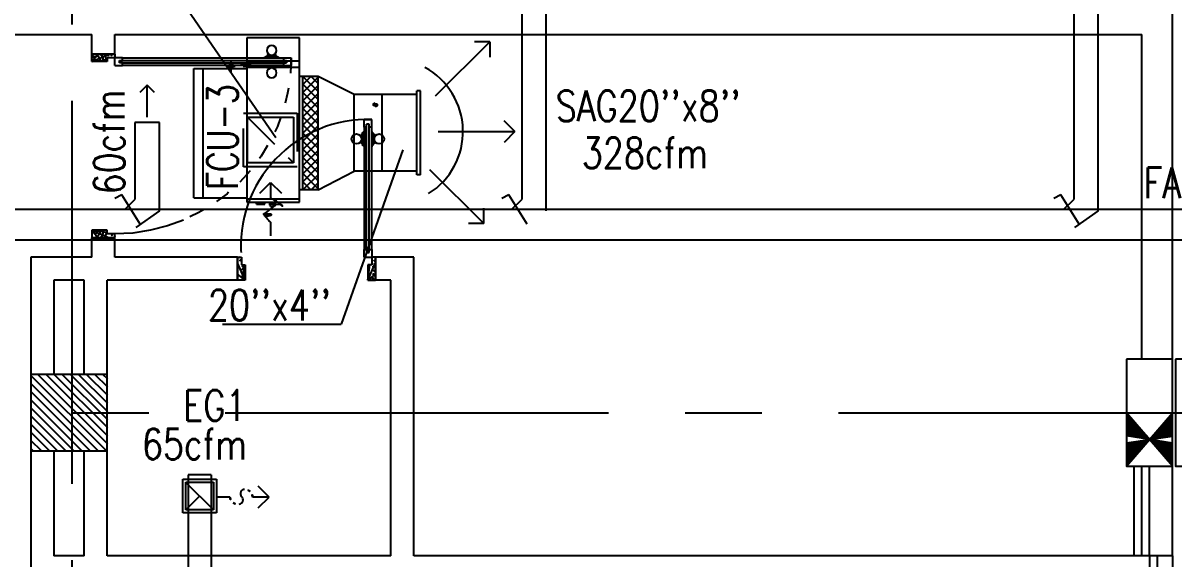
# Model space of a CAD drawing. Extents: x 417866200 to 417866302, y 43498034 to 43498122.
# Drawn here: x 417866235.26 to 417866242.77, y 43498061.09 to 43498064.58 of the extents above; entities that cross this region are included whole.
import ezdxf

# ---------------------------------------------------------------- set-up
doc = ezdxf.new("R2010")
doc.units = 0
doc.header["$MEASUREMENT"] = 0
doc.linetypes.add('CENTERX2', pattern=[4, 2.5, -0.5, 0.5, -0.5])
doc.linetypes.add('HIDDEN', pattern=[0.375, 0.25, -0.125])
doc.layers.get('0').update_dxf_attribs({"linetype": 'CONTINUOUS'})
for name, color, linetype in [('AXES', 11, 'CENTERX2'), ('COL', 7, 'CONTINUOUS'), ('DOOR', 9, 'CONTINUOUS'), ('DUCT', 6, 'CONTINUOUS'), ('EXDUCT', 10, 'CONTINUOUS'), ('FCU', 6, 'CONTINUOUS'), ('HAT', 11, 'CONTINUOUS'), ('INSUL', 9, 'CONTINUOUS'), ('M-EGU.', 2, 'CONTINUOUS'), ('M-TEXT', 2, 'CONTINUOUS'), ('PSUPPLY', 3, 'HIDDEN'), ('SCD', 2, 'CONTINUOUS'), ('WALL', 9, 'CONTINUOUS'), ('WIN', 9, 'CONTINUOUS')]:
    doc.layers.add(name, color=color, linetype=linetype)
doc.styles.add('ROMANS', font='ROMANS.shx', dxfattribs={"width": 0.6})

# ---------------------------------------------------------------- blocks, each defined once
blk = doc.blocks.new('DOOR100')
at = {"layer": 'DOOR', "color": 7, "linetype": 'ByBlock'}
for p, q in [((-75.00000000011642, 1250), (-74.99999999959255, 1300.000000000029)), ((-75.00000000011642, 1300), (-25.00000000011642, 1300)), ((-25.00000000011642, 1300), (-75.00000000011642, 1300)), ((-25.00000000011642, 1250), (-25.00000000011642, 1300)), ((-91.20000000018626, 1205.042457221396), (-91.20000000018626, 1140.242457221408)), ((-82.20000000018626, 1205.042457221396), (-91.20000000018626, 1205.042457221396)), ((-82.20000000018626, 1127.642457221402), (-82.20000000018626, 1217.642457221402)), ((-75.00000000011642, 1217.642457221402), (-82.20000000018626, 1217.642457221402)), ((-82.20000000018626, 1205.042457221396), (-82.20000000018626, 1140.242457221408)), ((-58.00000000011642, 1250), (-75.00000000011642, 1250)), ((-58.00000000011642, 1250), (-58.00000000011642, 1270)), ((-42.00000000011642, 1270), (-58.00000000011642, 1270)), ((-42.00000000011642, 1250), (-42.00000000011642, 1270)), ((-25.00000000011642, 1250), (-42.00000000011642, 1250)), ((-25.00000000011642, 1217.642457221402), (-17.80000000004657, 1217.642457221402)), ((-17.80000000004657, 1127.642457221402), (-17.80000000004657, 1217.642457221402)), ((-17.80000000004657, 1205.042457221396), (-17.80000000004657, 1140.242457221408)), ((-17.80000000004657, 1205.042457221396), (-8.800000000046566, 1205.042457221396)), ((-8.800000000046566, 1205.042457221396), (-8.800000000046566, 1140.242457221408)), ((-82.20000000018626, 1140.242457221408), (-91.20000000018626, 1140.242457221408)), ((-75.00000000011642, 1127.642457221402), (-82.20000000018626, 1127.642457221402)), ((-25.00000000011642, 1127.642457221402), (-17.80000000004657, 1127.642457221402)), ((-17.80000000004657, 1140.242457221408), (-8.800000000046566, 1140.242457221408)), ((-75, 200), (-58, 200)), ((-75, 150), (-75, 200)), ((-58, 200), (-58, 180)), ((-58, 180), (-42, 180)), ((-42, 200), (-25, 200)), ((-42, 180), (-42, 200)), ((-25, 200), (-25, 150)), ((-1200, 0), (-1200, 150)), ((-1200, 150), (-1175, 150)), ((-1200, 150), (-1200, 0)), ((-1150, 0), (-1200, 113.7099299924448)), ((-1175, 150), (-1175, 100)), ((-1175, 100), (-1150, 100)), ((-1150, 0), (-1163.357286043465, 100)), ((-1150, 100), (-1150, 0)), ((-75, 150), (-25, 150)), ((-50, 0), (0, 113.7099299924448)), ((-50, 100), (-50, 0)), ((-50, 0), (-36.64271395653486, 100)), ((-25, 100), (-50, 100)), ((0, 150), (-25, 150)), ((-25, 150), (-25, 100)), ((0, 0), (0, 150)), ((0, 150), (0, 0)), ((-1150, 0), (-1200, 40.1457343158545)), ((-1150, 0), (-1200, 0)), ((-50, 0), (0, 40.1457343158545)), ((-50, 0), (0, 0))]:
    blk.add_line(p, q, dxfattribs=at)
at = {"layer": 'DOOR', "linetype": 'ByBlock'}
for p, q in [((-75.00000000011642, 1250), (-75, 200)), ((-58, 200), (-58.00000000011642, 1250)), ((-42, 200), (-42.00000000011642, 1250)), ((-25, 200), (-25.00000000011642, 1250))]:
    blk.add_line(p, q, dxfattribs=at)
at = {"layer": 'DOOR', "color": 7, "linetype": 'ByBlock'}
for centre in [(-123.5309442150756, 1172.642457221402), (23.53094421490096, 1172.642457221402)]:
    blk.add_circle(centre, 32.39999999998526, dxfattribs=at)
at = {"layer": 'DOOR', "linetype": 'HIDDEN', "ltscale": 0.5}
blk.add_arc((-24.99999999965075, 149.9999999994106), 1150.000000000618, 90, 179.9999999995831, dxfattribs=at)
at = {"layer": 'DOOR', "color": 7, "linetype": 'ByBlock'}
for centre, radius, start, end in [((-1150, 0), 154.4019578127773, 103.7142292212167, 108.8947114515936), ((-1150, 0), 134.4019578127773, 100.7199763555959, 111.8401506085482), ((-1150, 0), 94.40195781277725, 90, 121.981811965689), ((-50, 0), 94.40195781277725, 58.01818803431096, 90), ((-50, 0), 134.4019578127773, 68.15984939145177, 79.28002364440412), ((-50, 0), 114.4019578127773, 64.0838418833441, 77.3774258719247), ((-50, 0), 154.4019578127773, 71.10528854840643, 76.28577077878333), ((-1150, 0), 74.40195781277725, 90, 132.2235735847074), ((-1150, 0), 54.40195781277725, 90, 156.7926171089788), ((-1150, 0), 34.40195781277725, 90, 180), ((-1150, 0), 14.40195781277725, 90, 180), ((-50, 0), 74.40195781277725, 47.7764264152926, 90), ((-50, 0), 54.40195781277725, 23.20738289102122, 90), ((-50, 0), 34.40195781277725, 0, 90), ((-50, 0), 14.40195781277725, 0, 90)]:
    blk.add_arc(centre, radius, start, end, dxfattribs=at)
blk = doc.blocks.new('DOOR90')
at = {"layer": 'DOOR', "color": 7, "linetype": 'ByBlock'}
for p, q in [((-150, 0), (0, 0)), ((-150, 0), (-150, -25)), ((0, -50), (-113.7099299924448, 0)), ((0, -50), (-40.1457343158545, 0)), ((0, -50), (0, 0)), ((-1000, -25), (-1050, -25)), ((-1050, -75), (-1050, -25)), ((-1050, -25), (-1050, -75)), ((-1000, -75), (-1050, -74.99999999947613)), ((-1000, -41.9999999999709), (-1020, -41.9999999999709)), ((-1020, -42), (-1020, -58)), ((-1000, -58), (-1020, -58)), ((-1000, -25), (-1000, -41.9999999999709)), ((-1000, -58), (-1000, -75)), ((-877.6424572214019, -17.79999999995925), (-967.6424572214019, -17.79999999995925)), ((-967.6424572214019, -25), (-967.6424572214019, -17.79999999995925)), ((-967.6424572214019, -75), (-967.6424572214019, -82.20000000004075)), ((-955.0424572214251, -8.799999999959255), (-890.2424572213786, -8.799999999959255)), ((-955.0424572214251, -17.79999999995925), (-955.0424572214251, -8.799999999959255)), ((-955.0424572214251, -17.79999999995925), (-890.2424572213786, -17.79999999995925)), ((-890.2424572213786, -17.79999999995925), (-890.2424572213786, -8.799999999959255)), ((-877.6424572214019, -25), (-877.6424572214019, -17.79999999995925)), ((-877.6424572214019, -75), (-877.6424572214019, -82.20000000004075)), ((-200, -25), (-150, -25)), ((-200, -42), (-200, -25)), ((-180, -42), (-200, -42)), ((-200, -58), (-180, -58)), ((-200, -75), (-200, -58)), ((-150, -75), (-200, -75)), ((-180, -58), (-180, -42)), ((-150, -25), (-100, -25)), ((-150, -75), (-150, -25)), ((-100, -25), (-100, -50)), ((0, -50), (-100, -36.64271395650576)), ((-100, -50), (0, -50)), ((-877.6424572214019, -82.20000000004075), (-967.6424572214019, -82.20000000004075)), ((-955.0424572214251, -82.20000000004075), (-890.2424572213786, -82.20000000004075)), ((-955.0424572214251, -82.20000000004075), (-955.0424572214251, -91.20000000004075)), ((-955.0424572214251, -91.20000000004075), (-890.2424572213786, -91.20000000004075)), ((-890.2424572213786, -82.20000000004075), (-890.2424572213786, -91.20000000004075)), ((-150, -875), (-100, -875)), ((-150, -900), (-150, -875)), ((-150, -900), (0, -900)), ((0, -900), (-150, -900)), ((0, -850), (-113.7099299924448, -900)), ((-100, -875), (-100, -850)), ((0, -850), (-100, -863.3572860434942)), ((-100, -850), (0, -850)), ((0, -850), (-40.1457343158545, -900)), ((0, -850), (0, -900))]:
    blk.add_line(p, q, dxfattribs=at)
at = {"layer": 'DOOR', "linetype": 'ByBlock'}
for p, q in [((-200, -25), (-1000, -25)), ((-200, -42), (-1000, -41.9999999999709)), ((-200, -58), (-1000, -58)), ((-1000, -75), (-200, -75))]:
    blk.add_line(p, q, dxfattribs=at)
at = {"layer": 'DOOR', "color": 7, "linetype": 'ByBlock'}
for centre in [(-922.6424572214019, 23.53094421501737), (-922.6424572214019, -123.5309442149592)]:
    blk.add_circle(centre, 32.39999999998526, dxfattribs=at)
for centre, radius, start, end in [((0, -50), 154.4019578127773, 161.1052885482714, 166.2857707768669), ((0, -50), 94.40195781277725, 148.0181880328085, 180), ((0, -50), 134.4019578127773, 158.159849394549, 169.2800236450682), ((0, -50), 114.4019578127773, 154.0838418822192, 167.37742587102), ((0, -50), 74.40195781277725, 137.7764264185456, 180), ((0, -50), 54.40195781277725, 113.2073828924446, 180), ((0, -50), 34.40195781277725, 90, 180), ((0, -50), 14.40195781277725, 90, 180), ((0, -850), 154.4019578127773, 193.7142292231331, 198.8947114517286), ((0, -850), 134.4019578127773, 190.7199763549318, 201.840150605451), ((0, -850), 94.40195781277725, 180, 211.9818119671915), ((0, -850), 74.40195781277725, 180, 222.2235735814543), ((0, -850), 54.40195781277725, 180, 246.7926171075554), ((0, -850), 34.40195781277725, 180, 270), ((0, -850), 14.40195781277725, 180, 270)]:
    blk.add_arc(centre, radius, start, end, dxfattribs=at)
at = {"layer": 'DOOR', "linetype": 'HIDDEN', "ltscale": 0.5}
blk.add_arc((-222.2222222220153, -49.99999999976717), 828.155208510499, 178.270116378131, 275.0030377036063, dxfattribs=at)
blk = doc.blocks.new('C11')
at = {"layer": 'HAT'}
h = blk.add_hatch(dxfattribs=at)
h.set_pattern_fill('ANSI31', color=256, scale=300, style=0)
h.set_pattern_definition([(45, (-248556.1822811713, -75061.0053373936), (-26.51650429449553, 26.51650429449553), [])])
h.paths.add_polyline_path([(300.0000000000291, 700), (-2.91038304567337e-11, 700), (0, 349.9999999998981), (300.0000000000291, 349.9999999998981)])
h.paths.add_polyline_path([(300, 349.9999999998981), (-2.91038304567337e-11, 349.9999999998981), (-2.91038304567337e-11, 0), (300.0000000000291, 0)])
at = {"layer": 'COL'}
blk.add_lwpolyline([(300.0000000000291, 700), (299.9999999999709, 0), (0, 0), (0, 700)], close=True, dxfattribs=at)
blk = doc.blocks.new('C11D')
at = {"layer": 'COL', "linetype": 'ByBlock'}
for p in [(-320.0000000003783, 0), (0, 0)]:
    blk.add_blockref('C11', p, dxfattribs=at)
blk = doc.blocks.new('COL50')
at = {"layer": 'COL'}
blk.add_lwpolyline([(-249.9999999999709, 250), (-249.9999999999418, -250), (250, -250), (249.9999999999709, 250)], close=True, dxfattribs=at)
blk = doc.blocks.new('*X74')
at = {"color": 0}
for p, q in [((227928.5557043091, 139893.7614465839), (228384.5282315368, 140349.7339738117)), ((227928.5557043091, 139946.7944551729), (228331.4952229478, 140349.7339738117)), ((227928.5557043091, 139999.8274637619), (228278.4622143588, 140349.7339738117)), ((227928.5557043091, 140052.8604723509), (228225.4292057698, 140349.7339738117)), ((227928.5557043091, 140105.8934809399), (228172.3961971808, 140349.7339738117)), ((227928.5557043091, 140158.9264895289), (228119.3631885919, 140349.7339738117)), ((227928.5557043091, 140211.9594981179), (228066.3301800029, 140349.7339738117)), ((227928.5557043091, 140264.9925067069), (228013.2971714139, 140349.7339738117)), ((227928.5557043091, 140318.0255152959), (227960.2641628249, 140349.7339738117)), ((227937.5612401258, 139849.7339738117), (228428.555704309, 140340.7284379949)), ((227990.5942487148, 139849.7339738117), (228428.555704309, 140287.6954294059)), ((228043.6272573038, 139849.7339738117), (228428.555704309, 140234.6624208169)), ((228096.6602658928, 139849.7339738117), (228428.555704309, 140181.6294122279)), ((228149.6932744818, 139849.7339738117), (228428.555704309, 140128.5964036389)), ((228202.7262830708, 139849.7339738117), (228428.555704309, 140075.5633950499)), ((228255.7592916597, 139849.7339738117), (228428.555704309, 140022.5303864609)), ((228308.7923002488, 139849.7339738117), (228428.555704309, 139969.4973778719)), ((228361.8253088378, 139849.7339738117), (228428.555704309, 139916.4643692829)), ((228414.8583174267, 139849.7339738117), (228428.555704309, 139863.4313606939))]:
    blk.add_line(p, q, dxfattribs=at)
blk = doc.blocks.new('*X113')
at = {"color": 0}
for p, q in [((16890.47746209932, -2466.570672882412), (16943.4517006644, -2413.596434317336)), ((16890.47746209932, -2519.603681471403), (16990.47746209933, -2419.603681471401)), ((16990.47746209933, -2565.49912589376), (16890.47746209932, -2465.499125893757)), ((16890.47746209932, -2572.636690060394), (16990.47746209933, -2472.636690060392)), ((16990.47746209933, -2512.466117304769), (16891.6077791119, -2413.596434317336)), ((16990.47746209933, -2459.433108715778), (16944.64078770089, -2413.596434317336)), ((16990.47746209933, -2618.532134482751), (16890.47746209932, -2518.532134482748)), ((16890.47746209932, -2625.669698649385), (16990.47746209933, -2525.669698649383)), ((16990.47746209933, -2671.565143071742), (16890.47746209932, -2571.565143071739)), ((16890.47746209932, -2678.702707238376), (16990.47746209933, -2578.702707238374)), ((16990.47746209933, -2724.598151660733), (16890.47746209932, -2624.59815166073)), ((16890.47746209932, -2731.735715827367), (16990.47746209933, -2631.735715827365)), ((16990.47746209933, -2777.631160249724), (16890.47746209932, -2677.631160249721)), ((16890.47746209932, -2784.768724416358), (16990.47746209933, -2684.768724416357)), ((16990.47746209933, -2830.664168838715), (16890.47746209932, -2730.664168838713)), ((16890.47746209932, -2837.801733005349), (16990.47746209933, -2737.801733005348)), ((16990.47746209933, -2883.697177427706), (16890.47746209932, -2783.697177427704)), ((16890.47746209932, -2890.83474159434), (16990.47746209933, -2790.834741594339)), ((16990.47746209933, -2936.730186016697), (16890.47746209932, -2836.730186016694)), ((16890.47746209932, -2943.867750183331), (16990.47746209933, -2843.86775018333)), ((16990.47746209933, -2989.763194605689), (16890.47746209932, -2889.763194605686)), ((16890.47746209932, -2996.900758772323), (16990.47746209933, -2896.900758772321)), ((16990.47746209933, -3042.796203194679), (16890.47746209932, -2942.796203194677)), ((16890.47746209932, -3049.933767361314), (16990.47746209933, -2949.933767361312)), ((16990.47746209933, -3095.82921178367), (16890.47746209932, -2995.829211783668)), ((16890.47746209932, -3102.966775950305), (16990.47746209933, -3002.966775950303)), ((16990.47746209933, -3148.862220372662), (16890.47746209932, -3048.862220372659)), ((16891.53081232129, -3154.946434317336), (16990.47746209933, -3055.999784539294)), ((16943.52866745501, -3154.946434317336), (16890.47746209932, -3101.89522896165)), ((16944.56382091028, -3154.946434317336), (16990.47746209933, -3109.032793128285))]:
    blk.add_line(p, q, dxfattribs=at)

msp = doc.modelspace()

# ---------------------------------------------------------------- linework, layer by layer
at = {"layer": 'AXES'}
for p, q in [((417866235.5839568, 43498033.57267877), (417866235.5839568, 43498111.28535389)), ((417866200.5839568, 43498062.03697241), (417866268.6239568, 43498062.03697241))]:
    msp.add_line(p, q, dxfattribs=at)
at = {"layer": 'DUCT'}
for p, q in [((417866238.5178776, 43498064.80362608), (417866238.5178776, 43498063.43022729)), ((417866238.6778777, 43498063.35439447), (417866238.6778777, 43498064.80362608)), ((417866242.1197616, 43498064.80362608), (417866242.1197616, 43498063.43022729)), ((417866242.2797617, 43498063.35439447), (417866242.2797617, 43498064.80362608)), ((417866236.1538232, 43498063.93297122), (417866235.9938232, 43498063.93297122)), ((417866235.9938232, 43498063.93297122), (417866235.9938232, 43498063.43022729)), ((417866236.1538232, 43498063.35439447), (417866236.1538232, 43498063.93297122)), ((417866235.9090725, 43498063.4586137), (417866235.863919, 43498063.43559531)), ((417866236.0292184, 43498063.26714524), (417866235.9090725, 43498063.4586137)), ((417866235.9090725, 43498063.4586137), (417866235.9090725, 43498063.4586137)), ((417866235.9277234, 43498063.36412749), (417866235.9938232, 43498063.43022729)), ((417866238.433127, 43498063.4586137), (417866238.3879735, 43498063.43559531)), ((417866238.5532728, 43498063.26714524), (417866238.433127, 43498063.4586137)), ((417866238.433127, 43498063.4586137), (417866238.433127, 43498063.4586137)), ((417866238.4517779, 43498063.36412749), (417866238.5178776, 43498063.43022729)), ((417866242.035011, 43498063.4586137), (417866241.9898575, 43498063.43559531)), ((417866242.035011, 43498063.4586137), (417866242.035011, 43498063.4586137)), ((417866242.1551569, 43498063.26714524), (417866242.035011, 43498063.4586137)), ((417866242.0536618, 43498063.36412749), (417866242.1197616, 43498063.43022729)), ((417866236.1538232, 43498063.35439447), (417866235.9997859, 43498063.2465364)), ((417866242.2797617, 43498063.35439447), (417866242.1257244, 43498063.2465364))]:
    msp.add_line(p, q, dxfattribs=at)
at = {"layer": 'DUCT', "linetype": 'Continuous'}
for p, q in [((417866237.4251747, 43498064.11491176), (417866237.1894873, 43498064.23358944)), ((417866237.4251747, 43498063.61491176), (417866237.4251747, 43498064.11491176)), ((417866237.6076997, 43498064.11491176), (417866237.4251747, 43498064.11491176)), ((417866237.1894873, 43498063.49223944), (417866237.4251747, 43498063.61491176)), ((417866237.6076997, 43498063.61491176), (417866237.4251747, 43498063.61491176))]:
    msp.add_line(p, q, dxfattribs=at)
at = {"layer": 'DUCT', "linetype": 'ByBlock'}
for p, q in [((417866250.5498042, 43498063.36436398), (417866234.7220357, 43498063.36436398)), ((417866250.5498042, 43498063.16436399), (417866234.7220357, 43498063.16436399))]:
    msp.add_line(p, q, dxfattribs=at)
at = {"layer": 'EXDUCT', "linetype": 'ByBlock'}
for p, q in [((417866236.4921214, 43498061.6313256), (417866236.3421214, 43498061.6313256)), ((417866236.3421214, 43498061.6313256), (417866236.3421214, 43498055.18117503)), ((417866236.4921214, 43498061.6313256), (417866236.4921214, 43498055.18117503))]:
    msp.add_line(p, q, dxfattribs=at)
at = {"layer": 'FCU', "color": 3}
for p, q in [((417866236.7243623, 43498064.48441444), (417866236.7243623, 43498064.33201444)), ((417866237.0672623, 43498064.48441444), (417866236.7243623, 43498064.48441444)), ((417866237.0672623, 43498064.33201444), (417866237.0672623, 43498064.48441444)), ((417866236.6103873, 43498064.31516444), (417866236.6303873, 43498064.31516444)), ((417866236.6103873, 43498064.31516444), (417866236.6103873, 43498064.28516444)), ((417866236.6203873, 43498064.33509868), (417866236.6203873, 43498064.26239461)), ((417866236.6303873, 43498064.31516444), (417866236.6303873, 43498064.28516444)), ((417866236.6832813, 43498064.31056444), (417866236.75157, 43498064.31056444)), ((417866236.6993623, 43498064.32056444), (417866236.7243623, 43498064.32056444)), ((417866236.6993623, 43498064.32056444), (417866236.6993623, 43498064.30056444)), ((417866236.4386123, 43498063.44066444), (417866236.4386123, 43498064.28516444)), ((417866236.5905845, 43498064.30016444), (417866236.6473462, 43498064.30016444)), ((417866236.6993623, 43498064.30056444), (417866236.7243623, 43498064.30056444)), ((417866236.7243623, 43498064.29333226), (417866237.0672623, 43498064.29333226)), ((417866237.1894873, 43498064.23358944), (417866237.0672623, 43498064.23358944)), ((417866237.0894873, 43498063.49223944), (417866237.0894873, 43498064.23358944)), ((417866237.1894873, 43498063.49223944), (417866237.1894873, 43498064.23358944)), ((417866237.1894873, 43498063.49223944), (417866237.0672623, 43498063.49223944)), ((417866236.7243623, 43498063.43249661), (417866237.0672623, 43498063.43249661)), ((417866236.7878221, 43498063.39906932), (417866236.7878221, 43498063.41406932)), ((417866236.8427565, 43498063.39906932), (417866236.8427565, 43498063.41406932)), ((417866236.8782865, 43498063.38406932), (417866236.8782865, 43498063.41406932)), ((417866236.8982865, 43498063.38406932), (417866236.8982865, 43498063.41406932)), ((417866236.7878221, 43498063.39906932), (417866236.8427565, 43498063.39906932)), ((417866236.8675655, 43498063.39906932), (417866236.9152454, 43498063.39906932)), ((417866236.8782865, 43498063.38406932), (417866236.8982865, 43498063.38406932))]:
    msp.add_line(p, q, dxfattribs=at)
at = {"layer": 'FCU', "color": 6}
for p, q in [((417866237.0672623, 43498064.33201444), (417866236.7243623, 43498064.33201444)), ((417866236.7243623, 43498064.33201444), (417866236.7243623, 43498063.41208944)), ((417866237.0672623, 43498063.41208944), (417866237.0672623, 43498064.33201444)), ((417866236.3782873, 43498064.28516444), (417866236.7243623, 43498064.28516444)), ((417866236.3782873, 43498063.44066444), (417866236.3782873, 43498064.28516444)), ((417866236.3782873, 43498063.44066444), (417866236.7243623, 43498063.44066444)), ((417866236.7243623, 43498063.41208944), (417866237.0672623, 43498063.41208944))]:
    msp.add_line(p, q, dxfattribs=at)
at = {"layer": 'INSUL'}
for p, q in [((417866242.6139568, 43498061.10197241), (417866242.6139568, 43498058.98697241)), ((417866242.6639568, 43498061.10197241), (417866242.6639568, 43498058.98697241))]:
    msp.add_line(p, q, dxfattribs=at)
at = {"layer": 'M-EGU.'}
for p, q in [((417866237.9564688, 43498064.10580464), (417866238.3100221, 43498064.45935803)), ((417866238.3100221, 43498064.45935803), (417866238.2100222, 43498064.45935803)), ((417866238.3100221, 43498064.45935803), (417866238.3100221, 43498064.35935803)), ((417866236.0738784, 43498064.1751354), (417866236.0267385, 43498064.12799542)), ((417866236.0738784, 43498063.96768156), (417866236.0738784, 43498064.1751354)), ((417866236.1210184, 43498064.12799542), (417866236.0738784, 43498064.1751354)), ((417866237.8326997, 43498064.11491176), (417866237.6076997, 43498064.11491176)), ((417866237.6076997, 43498063.61491176), (417866237.6076997, 43498064.11491176)), ((417866237.8326997, 43498063.58991177), (417866237.8326997, 43498064.13991176)), ((417866237.8576997, 43498064.13991176), (417866237.8326997, 43498064.13991176)), ((417866237.8576997, 43498063.58991177), (417866237.8576997, 43498064.13991176)), ((417866236.7286285, 43498063.96782566), (417866237.0286291, 43498063.96782566)), ((417866236.7286286, 43498063.66782505), (417866236.7286285, 43498063.96782566)), ((417866237.0286291, 43498063.96782566), (417866237.0286292, 43498063.66782505)), ((417866238.4737468, 43498063.8724077), (417866238.4030362, 43498063.94311838)), ((417866237.9737468, 43498063.8724077), (417866238.4737468, 43498063.8724077)), ((417866238.4737468, 43498063.8724077), (417866238.4030362, 43498063.80169702)), ((417866237.0286292, 43498063.66782505), (417866236.7286286, 43498063.66782505)), ((417866237.8326997, 43498063.61491176), (417866237.6076997, 43498063.61491176)), ((417866237.8576997, 43498063.58991177), (417866237.8326997, 43498063.58991177)), ((417866237.9168009, 43498063.62546828), (417866238.2703543, 43498063.27191488)), ((417866236.8082532, 43498063.46970593), (417866236.878964, 43498063.54041675)), ((417866236.878964, 43498063.54041675), (417866236.9496748, 43498063.46970593)), ((417866236.878964, 43498063.54041675), (417866236.878964, 43498063.43935402)), ((417866238.2703543, 43498063.27191488), (417866238.2703543, 43498063.37191489)), ((417866236.878964, 43498063.28011587), (417866236.878964, 43498063.19147857)), ((417866238.2703543, 43498063.27191488), (417866238.1703543, 43498063.27191488)), ((417866236.8696815, 43498061.48561122), (417866236.7989708, 43498061.5563219)), ((417866236.6125348, 43498061.48561122), (417866236.5265384, 43498061.48561122)), ((417866236.8696815, 43498061.48561122), (417866236.7628247, 43498061.48561122)), ((417866236.7989708, 43498061.41490054), (417866236.8696815, 43498061.48561122))]:
    msp.add_line(p, q, dxfattribs=at)
at = {"layer": 'M-EGU.', "linetype": 'HIDDEN'}
for p, q in [((417866236.7036285, 43498063.99282571), (417866237.0536292, 43498063.99282571)), ((417866236.7036285, 43498063.642825), (417866236.7036285, 43498063.99282571)), ((417866236.7286285, 43498063.96782566), (417866237.0286292, 43498063.66782505)), ((417866237.0536292, 43498063.99282571), (417866237.0536292, 43498063.642825)), ((417866237.0536292, 43498063.642825), (417866236.7036285, 43498063.642825))]:
    msp.add_line(p, q, dxfattribs=at)
at = {"layer": 'M-EGU.'}
msp.add_lwpolyline([(417866236.878964, 43498063.28011587, 0.1324001419046424), (417866236.8467876, 43498063.30239972, 0.15664048728736), (417866236.8340907, 43498063.33319525, 0.7366118572675341), (417866236.8970326, 43498063.35843338, -0.7742319307937748), (417866236.9578591, 43498063.38627464, -0.2033489946306821), (417866236.9304035, 43498063.4284247, -0.1938082075567039), (417866236.878964, 43498063.43935402)], format="xyb", dxfattribs=at)
for centre, radius, start, end in [((417866237.65814, 43498063.8724077), 0.4768565362902445, 301.8650777497103, 61.47028570655325), ((417866236.7099506, 43498061.50861369), 0.02755793018405698, 90.3521940930924, 225.4360497324128), ((417866236.710098, 43498061.48463483), 0.05153723572317766, 46.37323226388899, 90.35219750812243), ((417866236.671239, 43498061.49635478), 0.05967920073614756, 190.3710381597629, 232.9297382597247), ((417866236.6665275, 43498061.49011831), 0.05186311148129474, 232.9296744844177, 278.7519076834569), ((417866236.669935, 43498061.46798429), 0.02946832651312313, 278.7519629228655, 45.43613576536498), ((417866236.7071148, 43498061.48150507), 0.05586101319712773, 4.21541532541961, 46.37324133139312)]:
    msp.add_arc(centre, radius, start, end, dxfattribs=at)
at = {"layer": 'M-EGU.', "color": 3, "linetype": 'Continuous'}
for start, end in [(90, 270), (270, 90)]:
    msp.add_arc((417866237.5627687, 43498064.0478394), 0.0125, start, end, dxfattribs=at)
at = {"layer": 'PSUPPLY', "color": 4, "linetype": 'Continuous'}
for p, q in [((417866236.9125397, 43498063.83291388), (417866236.2529676, 43498064.79208092)), ((417866237.7424725, 43498063.75316789), (417866237.3388714, 43498062.61558706)), ((417866236.5653149, 43498062.61558706), (417866237.3388714, 43498062.61558706))]:
    msp.add_line(p, q, dxfattribs=at)
at = {"layer": 'SCD', "linetype": 'HIDDEN'}
for p, q in [((417866236.3061717, 43498061.60222668), (417866236.5261717, 43498061.60222668)), ((417866236.3061717, 43498061.38222668), (417866236.3061717, 43498061.60222668)), ((417866236.5261717, 43498061.60222668), (417866236.5261717, 43498061.38222668)), ((417866236.5061716, 43498061.40222668), (417866236.3261716, 43498061.58222668)), ((417866236.5261717, 43498061.38222668), (417866236.3061717, 43498061.38222668))]:
    msp.add_line(p, q, dxfattribs=at)
at = {"layer": 'SCD'}
for p, q in [((417866236.3261716, 43498061.58222668), (417866236.5061716, 43498061.58222668)), ((417866236.3261716, 43498061.40222668), (417866236.3261716, 43498061.58222668)), ((417866236.5061716, 43498061.58222668), (417866236.5061716, 43498061.40222668)), ((417866236.5061716, 43498061.40222668), (417866236.3261716, 43498061.40222668))]:
    msp.add_line(p, q, dxfattribs=at)
at = {"layer": 'SCD', "linetype": 'ByBlock'}
msp.add_line((417866236.4161717, 43498061.49222668), (417866236.3261716, 43498061.40222668), dxfattribs=at)
at = {"layer": 'WALL'}
for p, q in [((417866242.7639568, 43498062.39037865), (417866242.7639568, 43498067.73902732)), ((417866233.4389568, 43498064.50697241), (417866235.7139568, 43498064.50697241)), ((417866235.8639568, 43498064.50697241), (417866242.5639568, 43498064.50697241)), ((417866242.5639568, 43498062.39037865), (417866242.5639568, 43498064.50697241)), ((417866235.3139568, 43498063.05197241), (417866235.3139568, 43498062.28697241)), ((417866235.7139568, 43498063.05197241), (417866235.3139568, 43498063.05197241)), ((417866236.6639568, 43498063.05197241), (417866235.8639568, 43498063.05197241)), ((417866237.8139568, 43498063.05197241), (417866237.5639568, 43498063.05197241)), ((417866235.6639568, 43498062.90291118), (417866235.4639568, 43498062.90291118)), ((417866235.4639568, 43498062.90197241), (417866235.4639568, 43498062.28697241)), ((417866235.6639568, 43498062.2869724), (417866235.6639568, 43498062.90197241)), ((417866236.6639568, 43498062.90197241), (417866235.8139568, 43498062.90197241)), ((417866235.8139568, 43498062.2869724), (417866235.8139568, 43498062.90197241)), ((417866237.6639568, 43498062.90197241), (417866237.5639568, 43498062.90197241)), ((417866235.3139568, 43498061.78697241), (417866235.3139568, 43498060.95197241)), ((417866235.4639568, 43498061.78697241), (417866235.4639568, 43498061.10197241)), ((417866235.6639568, 43498061.10197241), (417866235.6639568, 43498061.7869724)), ((417866235.8139568, 43498061.10197241), (417866235.8139568, 43498061.7869724)), ((417866235.6639568, 43498061.10197241), (417866235.4639568, 43498061.10197241)), ((417866237.6639568, 43498061.10197241), (417866235.8139568, 43498061.10197241)), ((417866242.7639568, 43498061.10197241), (417866237.8139568, 43498061.10197241)), ((417866242.7639568, 43498061.10197241), (417866242.7639568, 43498058.83697241))]:
    msp.add_line(p, q, dxfattribs=at)
at = {"layer": 'WALL', "linetype": 'ByBlock'}
for p, q in [((417866235.7139568, 43498064.37947241), (417866235.7139568, 43498064.50697241)), ((417866235.8639568, 43498064.37947241), (417866235.8639568, 43498064.50697241)), ((417866235.8639568, 43498064.37947241), (417866235.7139568, 43498064.37947241)), ((417866235.7139568, 43498063.05197241), (417866235.7139568, 43498063.17947241)), ((417866235.8639568, 43498063.17947241), (417866235.7139568, 43498063.17947241)), ((417866235.8639568, 43498063.05197241), (417866235.8639568, 43498063.17947241)), ((417866236.6639568, 43498062.90197241), (417866236.6639568, 43498063.05197241)), ((417866237.5639568, 43498062.90197241), (417866237.5639568, 43498063.05197241)), ((417866237.8139568, 43498061.10197241), (417866237.8139568, 43498063.05197241)), ((417866237.6639568, 43498061.10197241), (417866237.6639568, 43498062.90197241))]:
    msp.add_line(p, q, dxfattribs=at)
at = {"layer": 'WIN'}
for p, q in [((417866242.5139568, 43498061.10197241), (417866242.5139568, 43498061.68697241)), ((417866242.5639568, 43498061.10197241), (417866242.5639568, 43498061.68697241)), ((417866242.6139568, 43498061.10197241), (417866242.6139568, 43498061.68697241)), ((417866242.7639568, 43498061.10197241), (417866242.7639568, 43498061.68697241))]:
    msp.add_line(p, q, dxfattribs=at)

# ---------------------------------------------------------------- block references
at = {"layer": 'COL', "linetype": 'ByBlock', "xscale": -0.0009999871253967285, "yscale": 0.001000002026557922, "zscale": 0.001}
msp.add_blockref('C11D', (417866242.7639568, 43498061.68697241), dxfattribs=at)
at = {"layer": 'COL', "xscale": 0.0009999871253967285, "yscale": 0.001000002026557922, "zscale": 0.001}
msp.add_blockref('COL50', (417866235.5639568, 43498062.03697241), dxfattribs=at)
at = {"layer": 'DOOR', "color": 0, "linetype": 'ByBlock', "yscale": 0.001000002026557922, "zscale": 0.001, "rotation": 270}
for name, p, xscale in [('DOOR100', (417866235.7139568, 43498064.37947241), -0.001000002026557922), ('DOOR90', (417866237.5639568, 43498062.90197241), 0.001000002026557922)]:
    msp.add_blockref(name, p, dxfattribs=dict(at, xscale=xscale))
at = {"layer": 'FCU', "color": 11, "extrusion": (0, 0, -1), "xscale": -0.0009999871253967285, "yscale": 0.001000002026557922, "zscale": -0.001}
msp.add_blockref('*X113', (-417866220.1990098, 43498066.64718588), dxfattribs=at)
at = {"layer": 'HAT', "xscale": -0.0009999871253967285, "yscale": 0.001000002026557922, "zscale": 0.001}
msp.add_blockref('*X74', (417866463.7425125, 43497921.93723844), dxfattribs=at)

# ---------------------------------------------------------------- texts
at = {"layer": 'M-TEXT', "style": 'ROMANS'}
for s, width, p in [('FCU-3', 0.75, (417866236.666199, 43498063.49339936)), ('60cfm', 0.8, (417866235.9268103, 43498063.46199602))]:
    msp.add_text(s, height=0.2, rotation=90, dxfattribs=dict(at, width=width)).set_placement(p)
at = {"layer": 'M-TEXT', "style": 'ROMANS', "width": 0.8}
for s, p in [("SAG20''x8''", (417866238.7403242, 43498063.94026756)), ('328cfm', (417866238.9100713, 43498063.63316167)), ("FAD 8''X10''", (417866242.5751932, 43498063.43752627)), ("20''x4''", (417866236.4707901, 43498062.63928794)), ('EG1', (417866236.310118, 43498061.98410755)), ('65cfm', (417866236.0393932, 43498061.73147636))]:
    msp.add_text(s, height=0.2, dxfattribs=at).set_placement(p)

doc.saveas('drawing.dxf')
